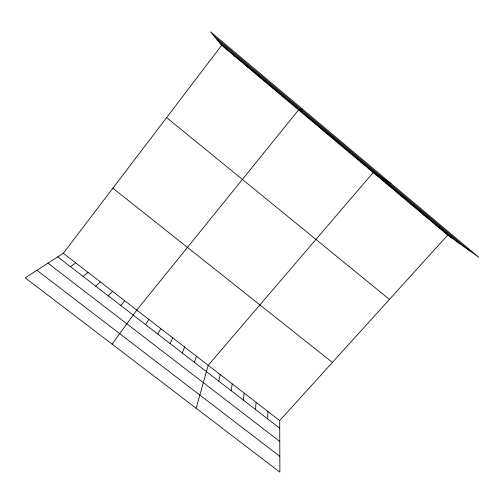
<?xml version="1.0" encoding="UTF-8"?>
<svg xmlns="http://www.w3.org/2000/svg" width="504" height="504" viewBox="0 0 504 504"><rect width="100%" height="100%" fill="white"/><g stroke="black" fill="none" stroke-linecap="round" stroke-linejoin="round"><path stroke-width="0.76" d="M267.656 418.874L267.92 411.503M255.528 409.513L256.089 402.356M243.344 400.107L244.201 393.158M231.103 390.657L232.262 383.922M218.793 381.163L220.261 374.642M196.144 408.259L208.196 365.318L373.187 172.532L390.902 183.399M194.368 362.307L196.44 356.221M182.246 352.951L184.621 347.08M170.069 343.552L172.752 337.901M285.938 99.275L286.14 98.853M157.834 334.108L160.82 328.677M145.536 324.62L148.838 319.41M112.102 344.144L136.792 310.092L298.595 109.897L302.406 109.022M447.709 235.103L279.695 420.607L279.877 472.141L25.2 277.843L63.321 253.273L221.666 45.303L210.596 31.859L478.8 257.279L447.709 235.103L221.666 45.303M120.765 305.493L124.696 300.737M108.284 295.867L112.537 291.337M95.741 286.184L100.321 281.887M83.141 276.457L88.049 272.393M70.478 266.685L75.713 262.855M311.188 120.475L312.083 120.639M323.713 130.99L324.954 131.443M336.174 141.454L337.756 142.191M348.579 151.868L350.488 152.888M360.914 162.225L363.157 163.523M385.768 183.097L388.672 184.955M398.286 193.605L401.518 195.741M410.735 204.057L414.301 206.47M423.127 214.458L427.008 217.148M435.45 224.809L439.652 227.764M36.956 270.27L279.821 456.334M47.975 263.164L279.764 441.447M63.321 253.273L279.695 420.607M57.752 256.864L279.72 428.186M112.865 188.2L332.388 362.426M166.629 117.59L389.441 299.433M214.042 36.049L469.174 250.412M217.249 39.936L460.184 243.999M220.065 43.363L452.227 238.323M233.421 54.583L234.65 56.209M246.708 65.734L247.571 67.057M259.919 76.835L260.429 77.855M273.067 87.872L273.218 88.591"/></g></svg>
